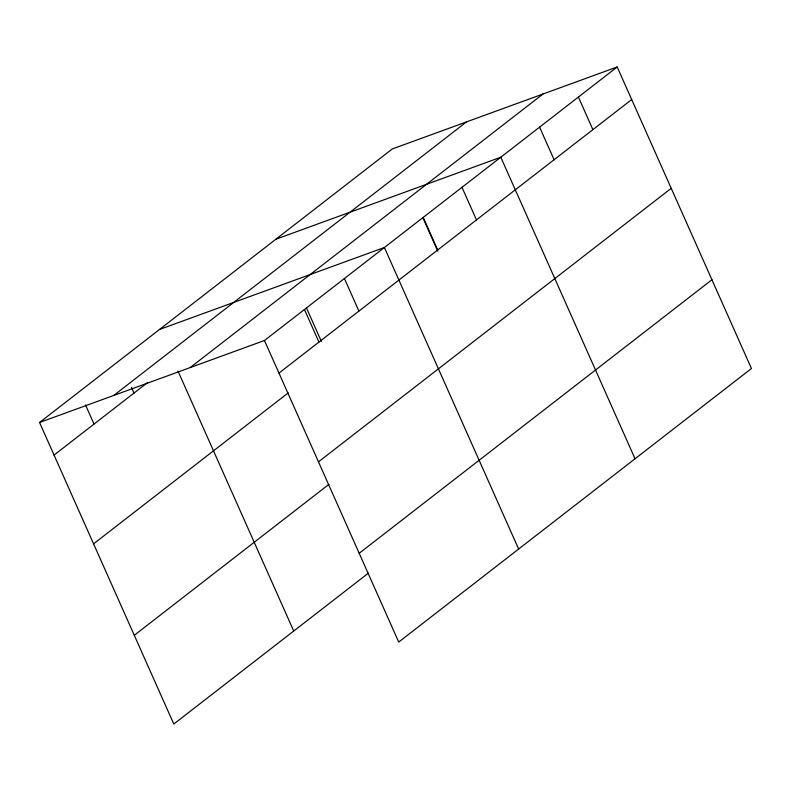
<?xml version="1.0" encoding="UTF-8"?>
<svg xmlns="http://www.w3.org/2000/svg" width="791" height="791" viewBox="0 0 791 791"><rect width="100%" height="100%" fill="white"/><g stroke="black" fill="none" stroke-linecap="round" stroke-linejoin="round"><path stroke-width="1.19" d="M368.428 573.109L173.802 724.032L39.55 422.493L392.287 148.955L617.198 66.968L751.45 368.507L398.713 642.045L264.461 340.506L617.198 66.968M113.766 395.441L466.502 121.903M54.055 455.082L147.66 382.488M190.236 367.558L542.972 94.02M278.966 373.085L631.702 99.547M93.575 543.832L288.191 392.909M318.486 461.835L671.223 188.307M134.292 635.282L328.908 484.359M359.193 553.285L711.93 279.747M275.881 239.228L500.792 157.231L635.044 458.77M159.475 329.491L384.386 247.494L518.649 549.043M39.55 422.493L264.461 340.506M578.399 97.056L592.904 129.635M539.591 127.143L554.096 159.723M461.993 187.319L476.498 219.908M423.195 217.406L437.7 249.996M422.799 217.495L437.809 251.202M344.411 278.501L358.916 311.081M306.394 307.758L321.403 341.465M304.436 309.499L318.941 342.088M177.985 371.068L293.738 631.03M131.514 387.461L134.015 393.078M85.527 404.972L94.03 424.075"/></g></svg>
